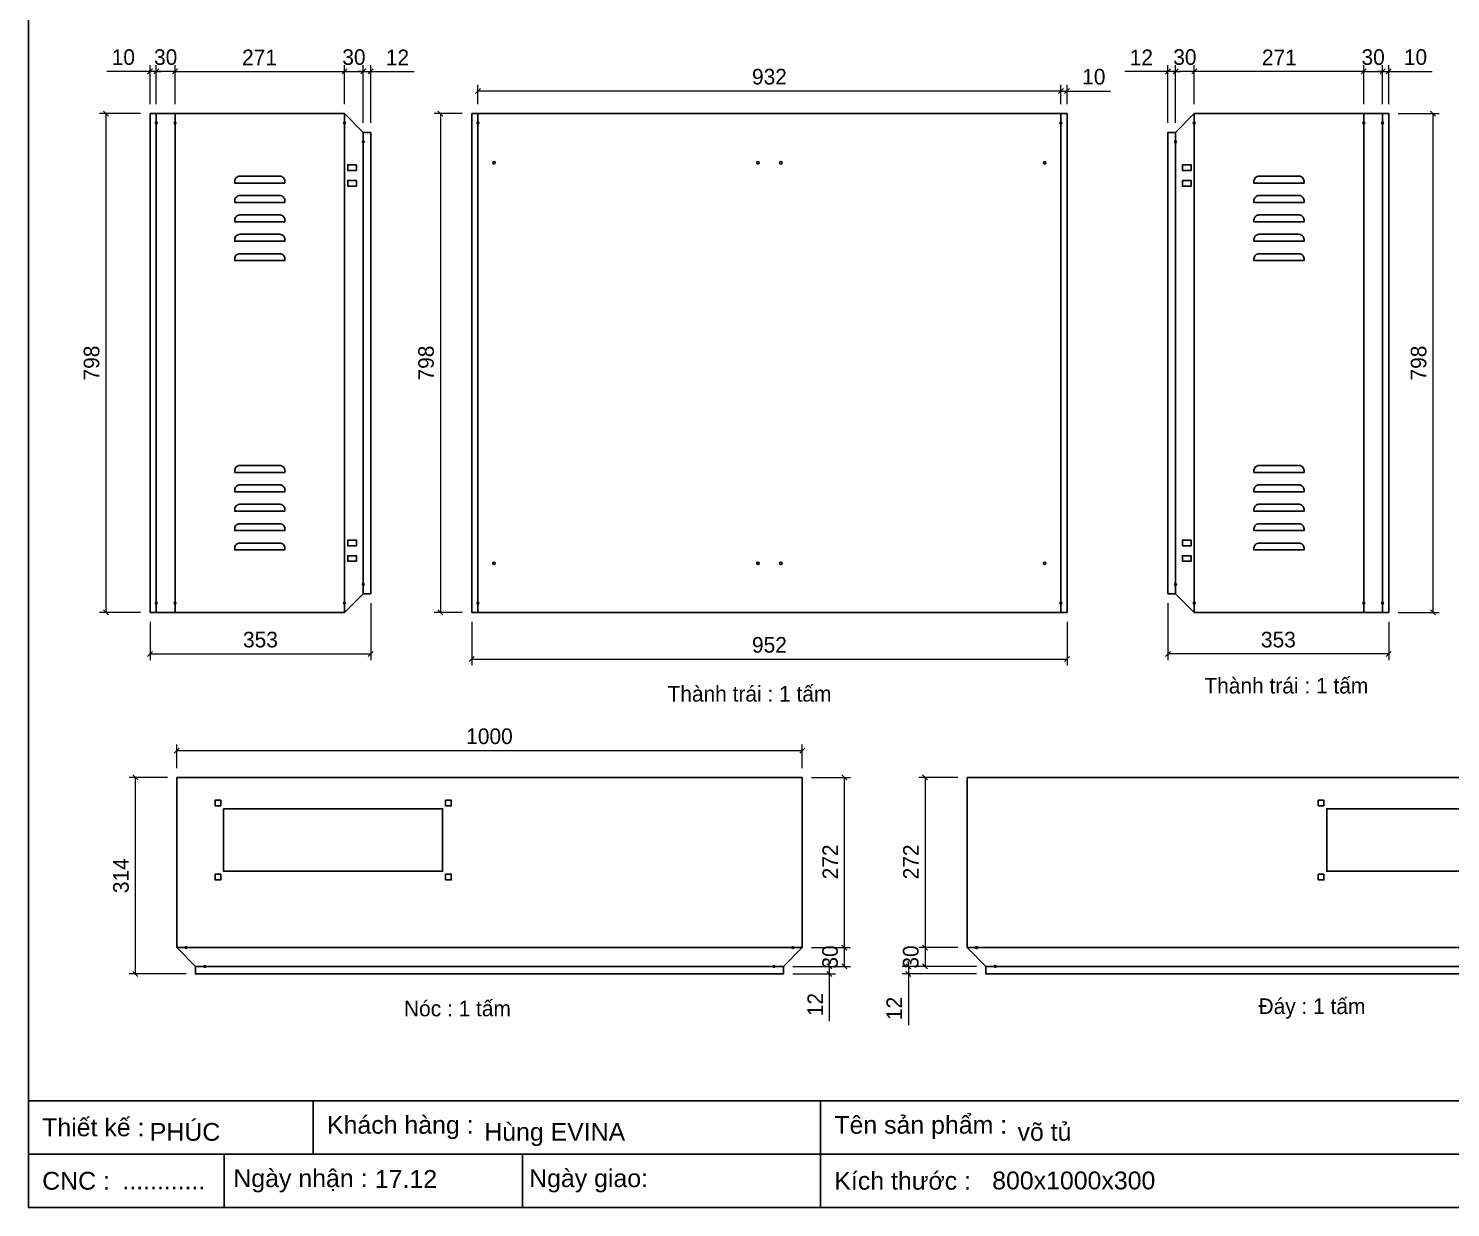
# Model space of a CAD drawing. Header units: millimetres. Extents: x 0 to 4227, y 0 to 2989.
# Drawn here: x 0 to 2274, y 0 to 1885 of the extents above; entities that cross this region are included whole.
import ezdxf

# ---------------------------------------------------------------- set-up
doc = ezdxf.new("R2010")
doc.units = ezdxf.units.MM
doc.layers.add('CNC', color=7, linetype='Continuous')
doc.layers.add('DIM', color=253, linetype='Continuous')
doc.styles.add('Arial', font='arial.ttf')
doc.dimstyles.new('Dim-25', dxfattribs={"dimtxt": 25, "dimasz": 8, "dimexe": 10, "dimexo": 15, "dimgap": 10, "dimtad": 1, "dimdec": 0, "dimtxsty": 'Standard', "dimblk": 'OBLIQUE', "dimcen": 10, "dimclrd": 5, "dimclre": 5, "dimclrt": 3, "dimazin": 3, "dimtfac": 1, "dimtdec": 0, "dimtmove": 0, "dimatfit": 3, "dimldrblk": 'OBLIQUE', "dimlwd": 9, "dimlwe": 9})

# ---------------------------------------------------------------- blocks, each defined once
blk = doc.blocks.new('KHUNG CHUẨN')
at = {"color": 7}
for p, q in [((19889.2, -28535.2), (16919.2, -28535.2)), ((17239.2, -28535.2), (17239.2, -28595.2)), ((17809.2, -28535.2), (17809.2, -28655.2)), ((18939.2, -28595.2), (16919.2, -28595.2)), ((17139.2, -28595.2), (17139.2, -28655.2)), ((17474.2, -28595.2), (17474.2, -28655.2))]:
    blk.add_line(p, q, dxfattribs=at)
blk.add_lwpolyline([(16919.2, -26555.2), (19889.2, -26555.2), (19889.2, -28655.2), (16919.2, -28655.2)], close=True, dxfattribs=at)
at = {"color": 2, "char_height": 20, "attachment_point": 4, "style": 'Arial'}
for s, insert, width in [('  Khách hàng :', (17239.2, -28565.2), 917.634), ('  Tên sản phẩm :', (17809.2, -28565.2), 917.634), ('  Thiết kế :', (16919.2, -28565.2), 917.634), ('  CNC :', (16919.2, -28625.2), 917.634), ('  Ngày nhận :', (17134, -28625.2), 556.651), ('  Ngày giao:', (17466.3, -28625.2), 556.651), ('  Kích thước :', (17809.2, -28625.2), 917.634)]:
    blk.add_mtext(s, dxfattribs=dict(at, insert=insert, width=width))
at = {"color": 3, "style": 'Arial'}
for tag, p in [('#01', (17055.6, -28580.1)), ('#02', (17431.4, -28580.1)), ('#03', (18030.6, -28580.1)), ('#08', (18751.7, -28580.1)), ('#10', (19064.8, -28580.1)), ('#04', (17024.8, -28634.6)), ('#05', (17308.5, -28633)), ('#06', (17632.7, -28633.7)), ('#07', (18002, -28634.7)), ('#09', (18753.8, -28632.6)), ('#11', (19060.3, -28625.7)), ('#12', (19806.5, -28628.9))]:
    blk.add_attdef(tag, p, '', height=20, dxfattribs=at)
blk = doc.blocks.new('f3daunguoc')
at = {"layer": 'CNC', "color": 2, "lineweight": -3}
blk.add_circle((0, 0), 1.5, dxfattribs=at)
blk = doc.blocks.new('*D1')
at = {"color": 5, "lineweight": 9, "ltscale": 3, "transparency": 16777216}
for p, q in [((1650.7, 1785.1), (1642.7, 1785.1)), ((1650.7, 1764), (1650.7, 1795.1)), ((1650.7, 1785.1), (1660.7, 1785.1)), ((1660.7, 1764), (1660.7, 1795.1)), ((1660.7, 1785.1), (1730.1, 1785.1))]:
    blk.add_line(p, q, dxfattribs=at)
at = {"color": 0, "linetype": 'ByBlock', "lineweight": -2}
for p, q in [((1646.7, 1781.1), (1654.7, 1789.1)), ((1664.7, 1789.1), (1656.7, 1781.1))]:
    blk.add_line(p, q, dxfattribs=at)
at = {"layer": 'Defpoints', "color": 0, "ltscale": 3, "transparency": 16777216}
for p in [(1660.7, 1785.1), (1650.7, 1749), (1660.7, 1749)]:
    blk.add_point(p, dxfattribs=at)
at = {"color": 3, "ltscale": 3, "transparency": 16777216, "insert": (1703.4, 1807.9), "char_height": 25, "attachment_point": 5}
blk.add_mtext('10', dxfattribs=at)
blk = doc.blocks.new('_Oblique')
at = {"color": 0, "linetype": 'ByBlock', "lineweight": -2}
blk.add_line((-0.5, -0.5), (0.5, 0.5), dxfattribs=at)
blk = doc.blocks.new('*D2')
at = {"color": 0, "linetype": 'ByBlock', "lineweight": -2}
for p, q in [((722.7, 1789.1), (714.7, 1781.1)), ((1646.7, 1781.1), (1654.7, 1789.1))]:
    blk.add_line(p, q, dxfattribs=at)
at = {"color": 5, "lineweight": 9, "ltscale": 3, "transparency": 16777216}
for p, q in [((718.7, 1764), (718.7, 1795.1)), ((1650.7, 1785.1), (718.7, 1785.1)), ((1650.7, 1764), (1650.7, 1795.1))]:
    blk.add_line(p, q, dxfattribs=at)
at = {"layer": 'Defpoints', "color": 0, "ltscale": 3, "transparency": 16777216}
for p in [(718.7, 1785.1), (718.7, 1749), (1650.7, 1749)]:
    blk.add_point(p, dxfattribs=at)
at = {"color": 3, "ltscale": 3, "transparency": 16777216, "insert": (1184.7, 1807.9), "char_height": 25, "attachment_point": 5}
blk.add_mtext('932', dxfattribs=at)
blk = doc.blocks.new('*D3')
at = {"color": 0, "linetype": 'ByBlock', "lineweight": -2}
for p, q in [((662.6, 1745), (654.6, 1753)), ((654.6, 955.4), (662.6, 947.4))]:
    blk.add_line(p, q, dxfattribs=at)
at = {"color": 5, "lineweight": 9, "ltscale": 3, "transparency": 16777216}
for p, q in [((693.7, 1749), (648.6, 1749)), ((658.6, 1749), (658.6, 951.4)), ((693.7, 951.4), (648.6, 951.4))]:
    blk.add_line(p, q, dxfattribs=at)
at = {"layer": 'Defpoints', "color": 0, "ltscale": 3, "transparency": 16777216}
for p in [(708.7, 1749), (658.6, 951.4), (708.7, 951.4)]:
    blk.add_point(p, dxfattribs=at)
at = {"color": 3, "ltscale": 3, "transparency": 16777216, "insert": (635.9, 1350.2), "char_height": 25, "attachment_point": 5, "rotation": 90}
blk.add_mtext('798', dxfattribs=at)
blk = doc.blocks.new('*D4')
at = {"color": 5, "lineweight": 9, "ltscale": 3, "transparency": 16777216}
for p, q in [((708.7, 936.4), (708.7, 866.8)), ((1660.7, 936.4), (1660.7, 866.8)), ((708.7, 876.8), (1660.7, 876.8))]:
    blk.add_line(p, q, dxfattribs=at)
at = {"color": 0, "linetype": 'ByBlock', "lineweight": -2}
for p, q in [((712.7, 880.8), (704.7, 872.8)), ((1656.7, 872.8), (1664.7, 880.8))]:
    blk.add_line(p, q, dxfattribs=at)
at = {"layer": 'Defpoints', "color": 0, "ltscale": 3, "transparency": 16777216}
for p in [(708.7, 951.4), (1660.7, 951.4), (1660.7, 876.8)]:
    blk.add_point(p, dxfattribs=at)
at = {"color": 3, "ltscale": 3, "transparency": 16777216, "insert": (1184.7, 899.5), "char_height": 25, "attachment_point": 5}
blk.add_mtext('952', dxfattribs=at)
blk = doc.blocks.new('*D5')
at = {"color": 0, "linetype": 'ByBlock', "lineweight": -2}
for p, q in [((1868, 1820.4), (1860, 1812.4)), ((2131, 1812.4), (2139, 1820.4))]:
    blk.add_line(p, q, dxfattribs=at)
at = {"layer": 'Defpoints', "color": 0, "transparency": 16777216}
for p in [(1864, 1816.4), (1864, 1749), (2135, 1749)]:
    blk.add_point(p, dxfattribs=at)
at = {"layer": 'DIM', "color": 5, "lineweight": 9, "transparency": 16777216}
for p, q in [((1864, 1764), (1864, 1826.4)), ((2135, 1764), (2135, 1826.4)), ((2135, 1816.4), (1864, 1816.4))]:
    blk.add_line(p, q, dxfattribs=at)
at = {"layer": 'DIM', "color": 3, "transparency": 16777216, "insert": (2000, 1838.9), "char_height": 25, "attachment_point": 5}
blk.add_mtext('271', dxfattribs=at)
blk = doc.blocks.new('*D6')
at = {"color": 0, "linetype": 'ByBlock', "lineweight": -2}
for p, q in [((1838, 1820.4), (1830, 1812.4)), ((1860, 1812.4), (1868, 1820.4))]:
    blk.add_line(p, q, dxfattribs=at)
at = {"layer": 'Defpoints', "color": 0, "transparency": 16777216}
for p in [(1834, 1816.4), (1864, 1749), (1834, 1719)]:
    blk.add_point(p, dxfattribs=at)
at = {"layer": 'DIM', "color": 5, "lineweight": 9, "transparency": 16777216}
for p, q in [((1834, 1734), (1834, 1826.4)), ((1864, 1764), (1864, 1826.4)), ((1864, 1816.4), (1834, 1816.4))]:
    blk.add_line(p, q, dxfattribs=at)
at = {"layer": 'DIM', "color": 3, "transparency": 16777216, "insert": (1849, 1839.2), "char_height": 25, "attachment_point": 5}
blk.add_mtext('30', dxfattribs=at)
blk = doc.blocks.new('*D7')
at = {"color": 0, "linetype": 'ByBlock', "lineweight": -2}
for p, q in [((1818, 1812.4), (1826, 1820.4)), ((1838, 1820.4), (1830, 1812.4))]:
    blk.add_line(p, q, dxfattribs=at)
at = {"layer": 'Defpoints', "color": 0, "transparency": 16777216}
for p in [(1822, 1816.4), (1822, 1719), (1834, 1719)]:
    blk.add_point(p, dxfattribs=at)
at = {"layer": 'DIM', "color": 5, "lineweight": 9, "transparency": 16777216}
for p, q in [((1822, 1734), (1822, 1826.4)), ((1834, 1734), (1834, 1826.4)), ((1822, 1816.4), (1752.8, 1816.4)), ((1834, 1816.4), (1822, 1816.4)), ((1834, 1816.4), (1842, 1816.4))]:
    blk.add_line(p, q, dxfattribs=at)
at = {"layer": 'DIM', "color": 3, "transparency": 16777216, "insert": (1779.4, 1838.9), "char_height": 25, "attachment_point": 5}
blk.add_mtext('12', dxfattribs=at)
blk = doc.blocks.new('*D8')
at = {"color": 0, "linetype": 'ByBlock', "lineweight": -2}
for p, q in [((1826, 889.2), (1818, 881.2)), ((2171, 881.2), (2179, 889.2))]:
    blk.add_line(p, q, dxfattribs=at)
at = {"layer": 'Defpoints', "color": 0, "transparency": 16777216}
for p in [(1822, 981.4), (2175, 951.4), (1822, 885.2)]:
    blk.add_point(p, dxfattribs=at)
at = {"layer": 'DIM', "color": 5, "lineweight": 9, "transparency": 16777216}
for p, q in [((1822, 966.4), (1822, 875.2)), ((2175, 936.4), (2175, 875.2)), ((2175, 885.2), (1822, 885.2))]:
    blk.add_line(p, q, dxfattribs=at)
at = {"layer": 'DIM', "color": 3, "transparency": 16777216, "insert": (1998.5, 907.9), "char_height": 25, "attachment_point": 5}
blk.add_mtext('353', dxfattribs=at)
blk = doc.blocks.new('*D9')
at = {"color": 0, "linetype": 'ByBlock', "lineweight": -2}
for p, q in [((2139, 1820.4), (2131, 1812.4)), ((2161, 1812.4), (2169, 1820.4))]:
    blk.add_line(p, q, dxfattribs=at)
at = {"layer": 'Defpoints', "color": 0, "transparency": 16777216}
for p in [(2165, 1816.4), (2135, 1749), (2165, 1749)]:
    blk.add_point(p, dxfattribs=at)
at = {"layer": 'DIM', "color": 5, "lineweight": 9, "transparency": 16777216}
for p, q in [((2135, 1764), (2135, 1826.4)), ((2165, 1764), (2165, 1826.4)), ((2135, 1816.4), (2165, 1816.4))]:
    blk.add_line(p, q, dxfattribs=at)
at = {"layer": 'DIM', "color": 3, "transparency": 16777216, "insert": (2150, 1839.2), "char_height": 25, "attachment_point": 5}
blk.add_mtext('30', dxfattribs=at)
blk = doc.blocks.new('*D10')
at = {"color": 0, "linetype": 'ByBlock', "lineweight": -2}
for p, q in [((2161, 1812.4), (2169, 1820.4)), ((2179, 1820.4), (2171, 1812.4))]:
    blk.add_line(p, q, dxfattribs=at)
at = {"layer": 'Defpoints', "color": 0, "transparency": 16777216}
for p in [(2175, 1816.4), (2165, 1749), (2175, 1749)]:
    blk.add_point(p, dxfattribs=at)
at = {"layer": 'DIM', "color": 5, "lineweight": 9, "transparency": 16777216}
for p, q in [((2165, 1764), (2165, 1826.4)), ((2175, 1764), (2175, 1826.4)), ((2165, 1816.4), (2157, 1816.4)), ((2165, 1816.4), (2175, 1816.4)), ((2175, 1816.4), (2244.3, 1816.4))]:
    blk.add_line(p, q, dxfattribs=at)
at = {"layer": 'DIM', "color": 3, "transparency": 16777216, "insert": (2217.7, 1839.2), "char_height": 25, "attachment_point": 5}
blk.add_mtext('10', dxfattribs=at)
blk = doc.blocks.new('*D11')
at = {"color": 0, "linetype": 'ByBlock', "lineweight": -2}
for p, q in [((2249.6, 1745), (2241.6, 1753)), ((2241.6, 955.4), (2249.6, 947.4))]:
    blk.add_line(p, q, dxfattribs=at)
at = {"layer": 'Defpoints', "color": 0, "ltscale": 3, "transparency": 16777216}
for p in [(2175, 1749), (2175, 951.4), (2245.6, 951.4)]:
    blk.add_point(p, dxfattribs=at)
at = {"layer": 'DIM', "color": 5, "lineweight": 9, "ltscale": 3, "transparency": 16777216}
for p, q in [((2190, 1749), (2255.6, 1749)), ((2245.6, 1749), (2245.6, 951.4)), ((2190, 951.4), (2255.6, 951.4))]:
    blk.add_line(p, q, dxfattribs=at)
at = {"layer": 'DIM', "color": 3, "ltscale": 3, "transparency": 16777216, "insert": (2222.8, 1350.2), "char_height": 25, "attachment_point": 5, "rotation": 90}
blk.add_mtext('798', dxfattribs=at)
blk = doc.blocks.new('*D12')
at = {"color": 0, "linetype": 'ByBlock', "lineweight": -2}
for p, q in [((238.4, 1820.4), (230.4, 1812.4)), ((501.4, 1812.4), (509.4, 1820.4))]:
    blk.add_line(p, q, dxfattribs=at)
at = {"layer": 'Defpoints', "color": 0, "transparency": 16777216}
for p in [(505.4, 1816.4), (234.4, 1749), (505.4, 1749)]:
    blk.add_point(p, dxfattribs=at)
at = {"layer": 'DIM', "color": 5, "lineweight": 9, "transparency": 16777216}
for p, q in [((234.4, 1764), (234.4, 1826.4)), ((505.4, 1764), (505.4, 1826.4)), ((234.4, 1816.4), (505.4, 1816.4))]:
    blk.add_line(p, q, dxfattribs=at)
at = {"layer": 'DIM', "color": 3, "transparency": 16777216, "insert": (369.4, 1838.9), "char_height": 25, "attachment_point": 5}
blk.add_mtext('271', dxfattribs=at)
blk = doc.blocks.new('*D13')
at = {"color": 0, "linetype": 'ByBlock', "lineweight": -2}
for p, q in [((509.4, 1820.4), (501.4, 1812.4)), ((531.4, 1812.4), (539.4, 1820.4))]:
    blk.add_line(p, q, dxfattribs=at)
at = {"layer": 'Defpoints', "color": 0, "transparency": 16777216}
for p in [(535.4, 1816.4), (505.4, 1749), (535.4, 1719)]:
    blk.add_point(p, dxfattribs=at)
at = {"layer": 'DIM', "color": 5, "lineweight": 9, "transparency": 16777216}
for p, q in [((505.4, 1764), (505.4, 1826.4)), ((535.4, 1734), (535.4, 1826.4)), ((505.4, 1816.4), (535.4, 1816.4))]:
    blk.add_line(p, q, dxfattribs=at)
at = {"layer": 'DIM', "color": 3, "transparency": 16777216, "insert": (520.4, 1839.2), "char_height": 25, "attachment_point": 5}
blk.add_mtext('30', dxfattribs=at)
blk = doc.blocks.new('*D14')
at = {"color": 0, "linetype": 'ByBlock', "lineweight": -2}
for p, q in [((531.4, 1812.4), (539.4, 1820.4)), ((551.4, 1820.4), (543.4, 1812.4))]:
    blk.add_line(p, q, dxfattribs=at)
at = {"layer": 'Defpoints', "color": 0, "transparency": 16777216}
for p in [(547.4, 1816.4), (535.4, 1719), (547.4, 1719)]:
    blk.add_point(p, dxfattribs=at)
at = {"layer": 'DIM', "color": 5, "lineweight": 9, "transparency": 16777216}
for p, q in [((535.4, 1734), (535.4, 1826.4)), ((547.4, 1734), (547.4, 1826.4)), ((535.4, 1816.4), (527.4, 1816.4)), ((535.4, 1816.4), (547.4, 1816.4)), ((547.4, 1816.4), (616.6, 1816.4))]:
    blk.add_line(p, q, dxfattribs=at)
at = {"layer": 'DIM', "color": 3, "transparency": 16777216, "insert": (590, 1838.9), "char_height": 25, "attachment_point": 5}
blk.add_mtext('12', dxfattribs=at)
blk = doc.blocks.new('*D15')
at = {"color": 0, "linetype": 'ByBlock', "lineweight": -2}
for p, q in [((198.4, 889.2), (190.4, 881.2)), ((543.4, 881.2), (551.4, 889.2))]:
    blk.add_line(p, q, dxfattribs=at)
at = {"layer": 'Defpoints', "color": 0, "transparency": 16777216}
for p in [(547.4, 981.4), (194.4, 951.4), (547.4, 885.2)]:
    blk.add_point(p, dxfattribs=at)
at = {"layer": 'DIM', "color": 5, "lineweight": 9, "transparency": 16777216}
for p, q in [((547.4, 966.4), (547.4, 875.2)), ((194.4, 936.4), (194.4, 875.2)), ((194.4, 885.2), (547.4, 885.2))]:
    blk.add_line(p, q, dxfattribs=at)
at = {"layer": 'DIM', "color": 3, "transparency": 16777216, "insert": (370.9, 907.9), "char_height": 25, "attachment_point": 5}
blk.add_mtext('353', dxfattribs=at)
blk = doc.blocks.new('*D16')
at = {"color": 0, "linetype": 'ByBlock', "lineweight": -2}
for p, q in [((208.4, 1820.4), (200.4, 1812.4)), ((230.4, 1812.4), (238.4, 1820.4))]:
    blk.add_line(p, q, dxfattribs=at)
at = {"layer": 'Defpoints', "color": 0, "transparency": 16777216}
for p in [(204.4, 1816.4), (204.4, 1749), (234.4, 1749)]:
    blk.add_point(p, dxfattribs=at)
at = {"layer": 'DIM', "color": 5, "lineweight": 9, "transparency": 16777216}
for p, q in [((204.4, 1764), (204.4, 1826.4)), ((234.4, 1764), (234.4, 1826.4)), ((234.4, 1816.4), (204.4, 1816.4))]:
    blk.add_line(p, q, dxfattribs=at)
at = {"layer": 'DIM', "color": 3, "transparency": 16777216, "insert": (219.4, 1839.2), "char_height": 25, "attachment_point": 5}
blk.add_mtext('30', dxfattribs=at)
blk = doc.blocks.new('*D17')
at = {"color": 0, "linetype": 'ByBlock', "lineweight": -2}
for p, q in [((190.4, 1812.4), (198.4, 1820.4)), ((208.4, 1820.4), (200.4, 1812.4))]:
    blk.add_line(p, q, dxfattribs=at)
at = {"layer": 'Defpoints', "color": 0, "transparency": 16777216}
for p in [(194.4, 1816.4), (194.4, 1749), (204.4, 1749)]:
    blk.add_point(p, dxfattribs=at)
at = {"layer": 'DIM', "color": 5, "lineweight": 9, "transparency": 16777216}
for p, q in [((194.4, 1764), (194.4, 1826.4)), ((204.4, 1764), (204.4, 1826.4)), ((194.4, 1816.4), (125.1, 1816.4)), ((204.4, 1816.4), (194.4, 1816.4)), ((204.4, 1816.4), (212.4, 1816.4))]:
    blk.add_line(p, q, dxfattribs=at)
at = {"layer": 'DIM', "color": 3, "transparency": 16777216, "insert": (151.7, 1839.2), "char_height": 25, "attachment_point": 5}
blk.add_mtext('10', dxfattribs=at)
blk = doc.blocks.new('*D18')
at = {"color": 0, "linetype": 'ByBlock', "lineweight": -2}
for p, q in [((127.8, 1745), (119.8, 1753)), ((119.8, 955.4), (127.8, 947.4))]:
    blk.add_line(p, q, dxfattribs=at)
at = {"layer": 'Defpoints', "color": 0, "ltscale": 3, "transparency": 16777216}
for p in [(194.4, 1749), (123.8, 951.4), (194.4, 951.4)]:
    blk.add_point(p, dxfattribs=at)
at = {"layer": 'DIM', "color": 5, "lineweight": 9, "ltscale": 3, "transparency": 16777216}
for p, q in [((179.4, 1749), (113.8, 1749)), ((123.8, 1749), (123.8, 951.4)), ((179.4, 951.4), (113.8, 951.4))]:
    blk.add_line(p, q, dxfattribs=at)
at = {"layer": 'DIM', "color": 3, "ltscale": 3, "transparency": 16777216, "insert": (101, 1350.2), "char_height": 25, "attachment_point": 5, "rotation": 90}
blk.add_mtext('798', dxfattribs=at)
blk = doc.blocks.new('*D29')
at = {"color": 0, "linetype": 'ByBlock', "lineweight": -2}
for p, q in [((1308.5, 683.6), (1300.5, 691.6)), ((1300.5, 419.6), (1308.5, 411.6))]:
    blk.add_line(p, q, dxfattribs=at)
at = {"layer": 'Defpoints', "color": 0, "transparency": 16777216}
for p in [(1237.1, 687.6), (1237.1, 415.6), (1304.5, 415.6)]:
    blk.add_point(p, dxfattribs=at)
at = {"layer": 'DIM', "color": 5, "lineweight": 9, "transparency": 16777216}
for p, q in [((1252.1, 687.6), (1314.5, 687.6)), ((1304.5, 687.6), (1304.5, 415.6)), ((1252.1, 415.6), (1314.5, 415.6))]:
    blk.add_line(p, q, dxfattribs=at)
at = {"layer": 'DIM', "color": 3, "transparency": 16777216, "insert": (1282, 552.6), "char_height": 25, "attachment_point": 5, "rotation": 90}
blk.add_mtext('272', dxfattribs=at)
blk = doc.blocks.new('*D30')
at = {"color": 0, "linetype": 'ByBlock', "lineweight": -2}
for p, q in [((1308.5, 411.6), (1300.5, 419.6)), ((1300.5, 389.6), (1308.5, 381.6))]:
    blk.add_line(p, q, dxfattribs=at)
at = {"layer": 'Defpoints', "color": 0, "transparency": 16777216}
for p in [(1237.1, 415.6), (1207.1, 385.6), (1304.5, 385.6)]:
    blk.add_point(p, dxfattribs=at)
at = {"layer": 'DIM', "color": 5, "lineweight": 9, "transparency": 16777216}
for p, q in [((1252.1, 415.6), (1314.5, 415.6)), ((1304.5, 415.6), (1304.5, 385.6)), ((1222.1, 385.6), (1314.5, 385.6))]:
    blk.add_line(p, q, dxfattribs=at)
at = {"layer": 'DIM', "color": 3, "transparency": 16777216, "insert": (1281.8, 400.6), "char_height": 25, "attachment_point": 5, "rotation": 90}
blk.add_mtext('30', dxfattribs=at)
blk = doc.blocks.new('*D31')
at = {"color": 0, "linetype": 'ByBlock', "lineweight": -2}
for p, q in [((1276.5, 389.6), (1284.5, 381.6)), ((1284.5, 369.6), (1276.5, 377.6))]:
    blk.add_line(p, q, dxfattribs=at)
at = {"layer": 'Defpoints', "color": 0, "transparency": 16777216}
for p in [(1207.1, 385.6), (1207.1, 373.6), (1280.5, 373.6)]:
    blk.add_point(p, dxfattribs=at)
at = {"layer": 'DIM', "color": 5, "lineweight": 9, "transparency": 16777216}
for p, q in [((1280.5, 385.6), (1280.5, 393.6)), ((1222.1, 385.6), (1290.5, 385.6)), ((1222.1, 373.6), (1290.5, 373.6)), ((1280.5, 385.6), (1280.5, 373.6)), ((1280.5, 373.6), (1280.5, 298))]:
    blk.add_line(p, q, dxfattribs=at)
at = {"layer": 'DIM', "color": 3, "transparency": 16777216, "insert": (1258, 324.6), "char_height": 25, "attachment_point": 5, "rotation": 90}
blk.add_mtext('12', dxfattribs=at)
blk = doc.blocks.new('*D32')
at = {"color": 0, "linetype": 'ByBlock', "lineweight": -2}
for p, q in [((174.9, 683.6), (166.9, 691.6)), ((166.9, 377.6), (174.9, 369.6))]:
    blk.add_line(p, q, dxfattribs=at)
at = {"layer": 'Defpoints', "color": 0, "transparency": 16777216}
for p in [(237.1, 687.6), (170.9, 373.6), (267.1, 373.6)]:
    blk.add_point(p, dxfattribs=at)
at = {"layer": 'DIM', "color": 5, "lineweight": 9, "transparency": 16777216}
for p, q in [((222.1, 687.6), (160.9, 687.6)), ((170.9, 687.6), (170.9, 373.6)), ((252.1, 373.6), (160.9, 373.6))]:
    blk.add_line(p, q, dxfattribs=at)
at = {"layer": 'DIM', "color": 3, "transparency": 16777216, "insert": (148.1, 530.6), "char_height": 25, "attachment_point": 5, "rotation": 90}
blk.add_mtext('314', dxfattribs=at)
blk = doc.blocks.new('*D33')
at = {"color": 0, "linetype": 'ByBlock', "lineweight": -2}
for p, q in [((1437.5, 683.6), (1429.5, 691.6)), ((1429.5, 419.6), (1437.5, 411.6))]:
    blk.add_line(p, q, dxfattribs=at)
at = {"layer": 'Defpoints', "color": 0, "transparency": 16777216}
for p in [(1500.9, 687.6), (1433.5, 415.6), (1500.9, 415.6)]:
    blk.add_point(p, dxfattribs=at)
at = {"layer": 'DIM', "color": 5, "lineweight": 9, "transparency": 16777216}
for p, q in [((1485.9, 687.6), (1423.5, 687.6)), ((1433.5, 687.6), (1433.5, 415.6)), ((1485.9, 415.6), (1423.5, 415.6))]:
    blk.add_line(p, q, dxfattribs=at)
at = {"layer": 'DIM', "color": 3, "transparency": 16777216, "insert": (1411, 552.6), "char_height": 25, "attachment_point": 5, "rotation": 90}
blk.add_mtext('272', dxfattribs=at)
blk = doc.blocks.new('*D34')
at = {"color": 0, "linetype": 'ByBlock', "lineweight": -2}
for p, q in [((1437.5, 411.6), (1429.5, 419.6)), ((1429.5, 389.6), (1437.5, 381.6))]:
    blk.add_line(p, q, dxfattribs=at)
at = {"layer": 'Defpoints', "color": 0, "transparency": 16777216}
for p in [(1500.9, 415.6), (1433.5, 385.6), (1530.9, 385.6)]:
    blk.add_point(p, dxfattribs=at)
at = {"layer": 'DIM', "color": 5, "lineweight": 9, "transparency": 16777216}
for p, q in [((1485.9, 415.6), (1423.5, 415.6)), ((1433.5, 415.6), (1433.5, 385.6)), ((1515.9, 385.6), (1423.5, 385.6))]:
    blk.add_line(p, q, dxfattribs=at)
at = {"layer": 'DIM', "color": 3, "transparency": 16777216, "insert": (1410.8, 400.6), "char_height": 25, "attachment_point": 5, "rotation": 90}
blk.add_mtext('30', dxfattribs=at)
blk = doc.blocks.new('*D35')
at = {"color": 0, "linetype": 'ByBlock', "lineweight": -2}
for p, q in [((1402.9, 389.6), (1410.9, 381.6)), ((1410.9, 369.6), (1402.9, 377.6))]:
    blk.add_line(p, q, dxfattribs=at)
at = {"layer": 'Defpoints', "color": 0, "transparency": 16777216}
for p in [(1406.9, 373.6), (1530.9, 385.6), (1530.9, 373.6)]:
    blk.add_point(p, dxfattribs=at)
at = {"layer": 'DIM', "color": 5, "lineweight": 9, "transparency": 16777216}
for p, q in [((1406.9, 385.6), (1406.9, 393.6)), ((1515.9, 385.6), (1396.9, 385.6)), ((1515.9, 373.6), (1396.9, 373.6)), ((1406.9, 385.6), (1406.9, 373.6)), ((1406.9, 373.6), (1406.9, 291.7))]:
    blk.add_line(p, q, dxfattribs=at)
at = {"layer": 'DIM', "color": 3, "transparency": 16777216, "insert": (1384.3, 318.3), "char_height": 25, "attachment_point": 5, "rotation": 90}
blk.add_mtext('12', dxfattribs=at)
blk = doc.blocks.new('*D79')
at = {"color": 0, "linetype": 'ByBlock', "lineweight": -2}
for p, q in [((241.1, 734.6), (233.1, 726.6)), ((1233.1, 726.6), (1241.1, 734.6))]:
    blk.add_line(p, q, dxfattribs=at)
at = {"color": 5, "lineweight": 9, "ltscale": 3, "transparency": 16777216}
for p, q in [((237.1, 702.6), (237.1, 740.6)), ((237.1, 730.6), (1237.1, 730.6)), ((1237.1, 702.6), (1237.1, 740.6))]:
    blk.add_line(p, q, dxfattribs=at)
at = {"layer": 'Defpoints', "color": 0, "ltscale": 3, "transparency": 16777216}
for p in [(1237.1, 730.6), (237.1, 687.6), (1237.1, 687.6)]:
    blk.add_point(p, dxfattribs=at)
at = {"color": 3, "ltscale": 3, "transparency": 16777216, "insert": (737.1, 753.4), "char_height": 25, "attachment_point": 5}
blk.add_mtext('1000', dxfattribs=at)

msp = doc.modelspace()

# ---------------------------------------------------------------- linework, layer by layer
at = {"color": 7}
for p, q in [((194.4, 1749), (194.4, 951.4)), ((204.4, 1749), (204.4, 951.4)), ((234.4, 1749), (234.4, 951.4)), ((505.4, 1749), (505.4, 951.4)), ((505.4, 1749), (535.4, 1719)), ((708.7, 1749), (708.7, 951.4)), ((718.7, 1749), (718.7, 951.4)), ((1650.7, 1749), (1650.7, 951.4)), ((1660.7, 1749), (1660.7, 951.4)), ((1864, 1749), (1834, 1719)), ((1864, 1749), (1864, 951.4)), ((2135, 1749), (2135, 951.4)), ((2165, 1749), (2165, 951.4)), ((2175, 1749), (2175, 951.4)), ((535.4, 1719), (535.4, 981.4)), ((1834, 1719), (1834, 981.4)), ((505.4, 951.4), (535.4, 981.4)), ((1864, 951.4), (1834, 981.4)), ((1237.1, 687.6), (237.1, 687.6)), ((1500.9, 687.6), (2500.9, 687.6)), ((1237.1, 415.6), (237.1, 415.6)), ((237.1, 415.6), (267.1, 385.6)), ((1237.1, 415.6), (1207.1, 385.6)), ((1500.9, 415.6), (2500.9, 415.6)), ((1500.9, 415.6), (1530.9, 385.6)), ((1207.1, 385.6), (267.1, 385.6)), ((1530.9, 385.6), (2470.9, 385.6))]:
    msp.add_line(p, q, dxfattribs=at)
for points in [[(194.4, 1749), (505.4, 1749)], [(2175, 1749), (1864, 1749)], [(535.4, 1719), (547.4, 1719), (547.4, 981.4), (535.4, 981.4)], [(1834, 1719), (1822, 1719), (1822, 981.4), (1834, 981.4)], [(505.4, 951.4), (194.4, 951.4)], [(1864, 951.4), (2175, 951.4)], [(237.1, 415.6), (237.1, 687.6)], [(237.1, 687.6), (237.1, 415.6)], [(1237.1, 687.6), (1237.1, 415.6)], [(1500.9, 687.6), (1500.9, 415.6)], [(1207.1, 385.6), (1207.1, 373.6), (267.1, 373.6), (267.1, 385.6)], [(1530.9, 385.6), (1530.9, 373.6), (2470.9, 373.6), (2470.9, 385.6)]]:
    msp.add_lwpolyline(points, dxfattribs=at)
at = {"ltscale": 3}
msp.add_lwpolyline([(708.7, 1749), (1660.7, 1749), (1660.7, 951.4), (708.7, 951.4)], close=True, dxfattribs=at)
at = {"color": 2}
for points in [[(524.4, 1667.2), (510.4, 1667.2), (510.4, 1658.2), (524.4, 1658.2)], [(1845, 1667.2), (1859, 1667.2), (1859, 1658.2), (1845, 1658.2)], [(524.4, 1642.2), (510.4, 1642.2), (510.4, 1633.2), (524.4, 1633.2)], [(1845, 1642.2), (1859, 1642.2), (1859, 1633.2), (1845, 1633.2)], [(524.4, 1058.2), (510.4, 1058.2), (510.4, 1067.2), (524.4, 1067.2)], [(1845, 1058.2), (1859, 1058.2), (1859, 1067.2), (1845, 1067.2)], [(524.4, 1033.2), (510.4, 1033.2), (510.4, 1042.2), (524.4, 1042.2)], [(1845, 1033.2), (1859, 1033.2), (1859, 1042.2), (1845, 1042.2)], [(307.4, 642.3), (298.4, 642.3), (298.4, 651.3), (307.4, 651.3)], [(312.1, 637.6), (662.1, 637.6), (662.1, 537.6), (312.1, 537.6)], [(666.9, 642.3), (675.9, 642.3), (675.9, 651.3), (666.9, 651.3)], [(2071.2, 642.3), (2062.2, 642.3), (2062.2, 651.3), (2071.2, 651.3)], [(2425.9, 637.6), (2075.9, 637.6), (2075.9, 537.6), (2425.9, 537.6)], [(307.4, 532.8), (298.4, 532.8), (298.4, 523.8), (307.4, 523.8)], [(666.9, 532.8), (675.9, 532.8), (675.9, 523.8), (666.9, 523.8)], [(2071.2, 532.8), (2062.2, 532.8), (2062.2, 523.8), (2071.2, 523.8)]]:
    msp.add_lwpolyline(points, close=True, dxfattribs=at)
for points in [[(337.9, 1649), (401.9, 1649, -0.414214), (409.9, 1641), (409.9, 1638), (329.9, 1638), (329.9, 1641, -0.414214)], [(2031.5, 1649), (1967.5, 1649, 0.414214), (1959.5, 1641), (1959.5, 1638), (2039.5, 1638), (2039.5, 1641, 0.414214)], [(337.9, 1618), (401.9, 1618, -0.414214), (409.9, 1610), (409.9, 1607), (329.9, 1607), (329.9, 1610, -0.414214)], [(2031.5, 1618), (1967.5, 1618, 0.414214), (1959.5, 1610), (1959.5, 1607), (2039.5, 1607), (2039.5, 1610, 0.414214)], [(337.9, 1587), (401.9, 1587, -0.414214), (409.9, 1579), (409.9, 1576), (329.9, 1576), (329.9, 1579, -0.414214)], [(2031.5, 1587), (1967.5, 1587, 0.414214), (1959.5, 1579), (1959.5, 1576), (2039.5, 1576), (2039.5, 1579, 0.414214)], [(337.9, 1556), (401.9, 1556, -0.414214), (409.9, 1548), (409.9, 1545), (329.9, 1545), (329.9, 1548, -0.414214)], [(2031.5, 1556), (1967.5, 1556, 0.414214), (1959.5, 1548), (1959.5, 1545), (2039.5, 1545), (2039.5, 1548, 0.414214)], [(337.9, 1525), (401.9, 1525, -0.414214), (409.9, 1517), (409.9, 1514), (329.9, 1514), (329.9, 1517, -0.414214)], [(2031.5, 1525), (1967.5, 1525, 0.414214), (1959.5, 1517), (1959.5, 1514), (2039.5, 1514), (2039.5, 1517, 0.414214)], [(337.9, 1186.4), (401.9, 1186.4, -0.414214), (409.9, 1178.4), (409.9, 1175.4), (329.9, 1175.4), (329.9, 1178.4, -0.414214)], [(2031.5, 1186.4), (1967.5, 1186.4, 0.414214), (1959.5, 1178.4), (1959.5, 1175.4), (2039.5, 1175.4), (2039.5, 1178.4, 0.414214)], [(337.9, 1155.4), (401.9, 1155.4, -0.414214), (409.9, 1147.4), (409.9, 1144.4), (329.9, 1144.4), (329.9, 1147.4, -0.414214)], [(2031.5, 1155.4), (1967.5, 1155.4, 0.414214), (1959.5, 1147.4), (1959.5, 1144.4), (2039.5, 1144.4), (2039.5, 1147.4, 0.414214)], [(337.9, 1124.4), (401.9, 1124.4, -0.414214), (409.9, 1116.4), (409.9, 1113.4), (329.9, 1113.4), (329.9, 1116.4, -0.414214)], [(2031.5, 1124.4), (1967.5, 1124.4, 0.414214), (1959.5, 1116.4), (1959.5, 1113.4), (2039.5, 1113.4), (2039.5, 1116.4, 0.414214)], [(337.9, 1093.4), (401.9, 1093.4, -0.414214), (409.9, 1085.4), (409.9, 1082.4), (329.9, 1082.4), (329.9, 1085.4, -0.414214)], [(2031.5, 1093.4), (1967.5, 1093.4, 0.414214), (1959.5, 1085.4), (1959.5, 1082.4), (2039.5, 1082.4), (2039.5, 1085.4, 0.414214)], [(337.9, 1062.4), (401.9, 1062.4, -0.414214), (409.9, 1054.4), (409.9, 1051.4), (329.9, 1051.4), (329.9, 1054.4, -0.414214)], [(2031.5, 1062.4), (1967.5, 1062.4, 0.414214), (1959.5, 1054.4), (1959.5, 1051.4), (2039.5, 1051.4), (2039.5, 1054.4, 0.414214)]]:
    msp.add_lwpolyline(points, format="xyb", close=True, dxfattribs=at)
at = {"color": 2, "ltscale": 3}
for centre in [(744.5, 1670.4), (1166.5, 1670.4), (1202.9, 1670.4), (1624.9, 1670.4), (744.5, 1030), (1166.5, 1030), (1202.9, 1030), (1624.9, 1030)]:
    msp.add_circle(centre, 2, dxfattribs=at)

# ---------------------------------------------------------------- block references
at = {"color": 3}
ref = msp.add_blockref('KHUNG CHUẨN', (-24077.9, 40779.3), dxfattribs=dict(at, xscale=1.42310519998864, yscale=1.42310519998864, zscale=1.42310519998864))
ref.add_attrib('#03', 'võ tủ', (1581.5, 106.8), dxfattribs={"color": 3, "height": 28.46, "style": 'Arial'})
ref.add_attrib('#07', '800x1000x300', (1540.9, 29.1), dxfattribs={"color": 3, "height": 28.462, "style": 'Arial'})
ref.add_attrib('#02', 'Hùng EVINA', (728.8, 106.8), dxfattribs={"color": 3, "height": 28.46, "style": 'Arial'})
ref.add_attrib('#05', '17.12', (553.9, 31.5), dxfattribs={"color": 3, "height": 28.46, "style": 'Arial'})
ref.add_attrib('#01', 'PHÚC', (194, 106.8), dxfattribs={"color": 3, "height": 28.46, "style": 'Arial'})
ref.add_attrib('#04', '............', (150.2, 29.2), dxfattribs={"color": 3, "height": 28.462, "style": 'Arial'})
at = {"lineweight": -3, "xscale": -1}
for p, rotation in [((204.4, 1734), 180), ((234.4, 1734), 180), ((505.4, 1734), 180), ((718.7, 1734), 180), ((1650.7, 1734), 180), ((535.4, 1704), 180), ((1222.1, 415.6), 90), ((1192.1, 385.6), 90)]:
    msp.add_blockref('f3daunguoc', p, dxfattribs=dict(at, rotation=rotation))
at = {"lineweight": -3}
for p, rotation in [((1864, 1734), 180), ((2135, 1734), 180), ((2165, 1734), 180), ((1834, 1704), 180), ((252.1, 415.6), 270), ((1515.9, 415.6), 270), ((282.1, 385.6), 270), ((1545.9, 385.6), 270)]:
    msp.add_blockref('f3daunguoc', p, dxfattribs=dict(at, rotation=rotation))
for p in [(535.4, 996.4), (204.4, 966.4), (234.4, 966.4), (505.4, 966.4), (718.7, 966.4), (1650.7, 966.4)]:
    msp.add_blockref('f3daunguoc', p, dxfattribs=at)
at = {"lineweight": -3, "xscale": -1}
for p in [(1834, 996.4), (1864, 966.4), (2135, 966.4), (2165, 966.4)]:
    msp.add_blockref('f3daunguoc', p, dxfattribs=at)

# ---------------------------------------------------------------- texts
at = {"color": 2, "char_height": 25, "width": 1072, "attachment_point": 5}
for s, insert in [('Thành trái : 1 tấm', (2011.2, 834.2)), ('Thành trái : 1 tấm', (1152.8, 821.2)), ('Nóc : 1 tấm', (685.9, 318.1)), ('Đáy : 1 tấm', (2052.2, 318.1))]:
    msp.add_mtext(s, dxfattribs=dict(at, insert=insert))

# ---------------------------------------------------------------- dimensions: what is measured, and where the dimension line sits
at = {"ltscale": 3}
for base, p1, p2, picture, middle in [((718.7, 1785.1), (1650.7, 1749), (718.7, 1749), '*D2', (1184.7, 1807.9)), ((1660.7, 1785.1), (1650.7, 1749), (1660.7, 1749), '*D1', (1703.4, 1807.9)), ((1660.7, 876.8), (708.7, 951.4), (1660.7, 951.4), '*D4', (1184.7, 899.5)), ((1237.1, 730.6), (237.1, 687.6), (1237.1, 687.6), '*D79', (737.1, 753.4))]:
    dim = msp.add_linear_dim(base=base, p1=p1, p2=p2, dimstyle='Dim-25', dxfattribs=at)
    dim.commit()
    dim.dimension.update_dxf_attribs({"geometry": picture, "text_midpoint": middle})
dim = msp.add_linear_dim(base=(658.6, 951.4), p1=(708.7, 1749), p2=(708.7, 951.4), angle=90, dimstyle='Dim-25', dxfattribs=at)
dim.commit()
dim.dimension.update_dxf_attribs({"geometry": '*D3', "text_midpoint": (658.6, 1350.2), "dimtype": 160})
at = {"layer": 'DIM', "color": 7}
for base, p1, p2, picture, middle in [((194.4, 1816.4), (204.4, 1749), (194.4, 1749), '*D17', (151.7, 1839.2)), ((547.4, 1816.4), (535.4, 1719), (547.4, 1719), '*D14', (590, 1838.9)), ((547.4, 885.2), (194.4, 951.4), (547.4, 981.4), '*D15', (370.9, 907.9))]:
    dim = msp.add_linear_dim(base=base, p1=p1, p2=p2, dimstyle='Dim-25', dxfattribs=at)
    dim.commit()
    dim.dimension.update_dxf_attribs({"geometry": picture, "text_midpoint": middle})
for base, p1, p2, picture, middle in [((204.4, 1816.4), (234.4, 1749), (204.4, 1749), '*D16', (219.4, 1816.4)), ((505.4, 1816.4), (234.4, 1749), (505.4, 1749), '*D12', (369.4, 1816.4)), ((535.4, 1816.4), (505.4, 1749), (535.4, 1719), '*D13', (520.4, 1816.4))]:
    dim = msp.add_linear_dim(base=base, p1=p1, p2=p2, dimstyle='Dim-25', dxfattribs=at)
    dim.commit()
    dim.dimension.update_dxf_attribs({"geometry": picture, "text_midpoint": middle, "dimtype": 160})
for base, p1, p2, angle, picture, middle in [((1822, 1816.4), (1834, 1719), (1822, 1719), 180, '*D7', (1779.4, 1838.9)), ((2175, 1816.4), (2165, 1749), (2175, 1749), 180, '*D10', (2217.7, 1839.2)), ((1822, 885.2), (2175, 951.4), (1822, 981.4), 180, '*D8', (1998.5, 907.9)), ((170.9, 373.6), (237.1, 687.6), (267.1, 373.6), 270, '*D32', (148.1, 530.6))]:
    dim = msp.add_linear_dim(base=base, p1=p1, p2=p2, angle=angle, dimstyle='Dim-25', dxfattribs=at)
    dim.commit()
    dim.dimension.update_dxf_attribs({"geometry": picture, "text_midpoint": middle})
for base, p1, p2, angle, picture, middle in [((1834, 1816.4), (1864, 1749), (1834, 1719), 180, '*D6', (1849, 1816.4)), ((1864, 1816.4), (2135, 1749), (1864, 1749), 180, '*D5', (2000, 1816.4)), ((2165, 1816.4), (2135, 1749), (2165, 1749), 180, '*D9', (2150, 1816.4)), ((1304.5, 415.6), (1237.1, 687.6), (1237.1, 415.6), 270, '*D29', (1304.5, 552.6)), ((1433.5, 415.6), (1500.9, 687.6), (1500.9, 415.6), 270, '*D33', (1433.5, 552.6)), ((1304.5, 385.6), (1237.1, 415.6), (1207.1, 385.6), 270, '*D30', (1304.5, 400.6)), ((1433.5, 385.6), (1500.9, 415.6), (1530.9, 385.6), 270, '*D34', (1433.5, 400.6)), ((1280.5, 373.6), (1207.1, 385.6), (1207.1, 373.6), 270, '*D31', (1280.5, 324.6)), ((1406.9, 373.6), (1530.9, 385.6), (1530.9, 373.6), 270, '*D35', (1406.9, 318.3))]:
    dim = msp.add_linear_dim(base=base, p1=p1, p2=p2, angle=angle, dimstyle='Dim-25', dxfattribs=at)
    dim.commit()
    dim.dimension.update_dxf_attribs({"geometry": picture, "text_midpoint": middle, "dimtype": 160})
at = {"layer": 'DIM', "color": 7, "ltscale": 3}
for base, p1, p2, picture, middle in [((123.8, 951.4), (194.4, 1749), (194.4, 951.4), '*D18', (101, 1350.2)), ((2245.6, 951.4), (2175, 1749), (2175, 951.4), '*D11', (2222.8, 1350.2))]:
    dim = msp.add_linear_dim(base=base, p1=p1, p2=p2, angle=90, dimstyle='Dim-25', dxfattribs=at)
    dim.commit()
    dim.dimension.update_dxf_attribs({"geometry": picture, "text_midpoint": middle})

doc.saveas('drawing.dxf')
